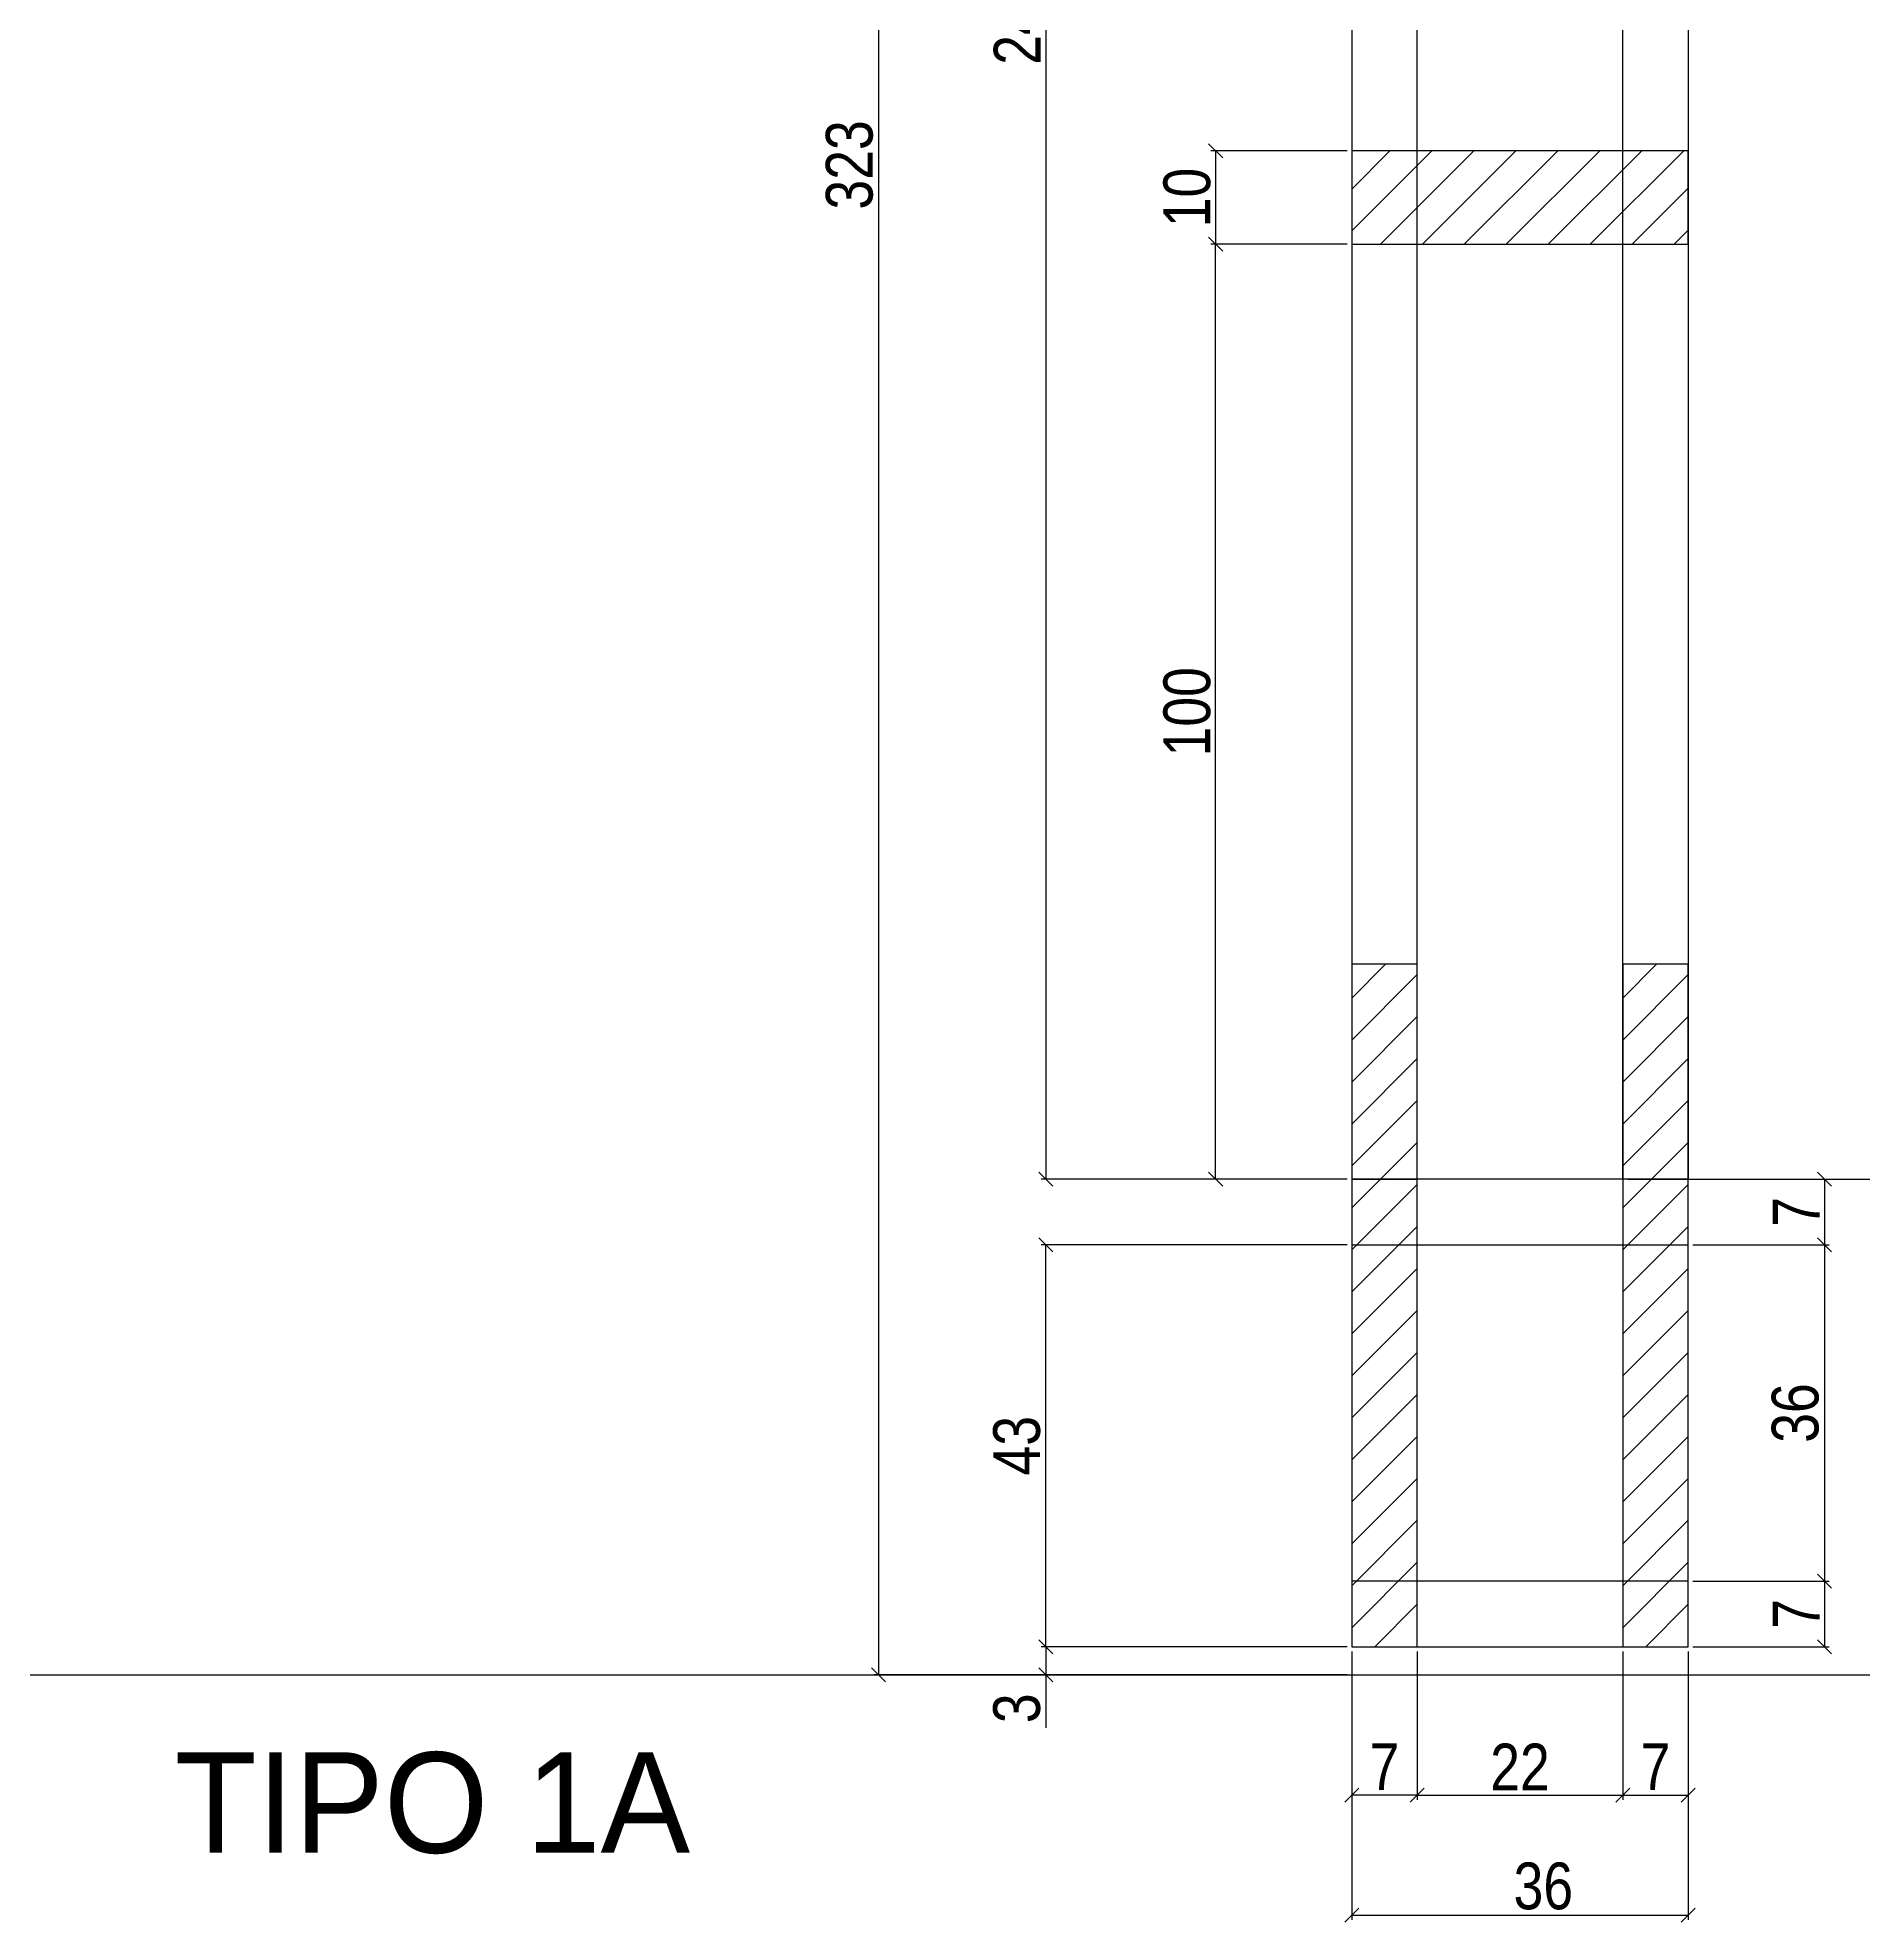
# Model space of a CAD drawing. Header units: millimetres. Extents: x 4248 to 7961, y 1155 to 5765.
# Drawn here: x 4761.3 to 5151.6, y 3462 to 3865.1 of the extents above; entities that cross this region are included whole.
import ezdxf

# ---------------------------------------------------------------- set-up
doc = ezdxf.new("R2010")
doc.units = ezdxf.units.MM
for name, color, linetype in [('1', 1, 'Continuous'), ('COTA', 241, 'Continuous'), ('Painéis', 200, 'Continuous'), ('SARR_7x7', 40, 'Continuous')]:
    doc.layers.add(name, color=color, linetype=linetype)
doc.styles.add('COTA TECNICA 2X', font='techl___.ttf', dxfattribs={"height": 10})
doc.styles.add('ROMAS860', font='ROMAS860.SHX', dxfattribs={"height": 8.5})
doc.dimstyles.new('SECAO', dxfattribs={"dimscale": 0.333333, "dimtxt": 5, "dimasz": 9, "dimexe": 3, "dimexo": 3, "dimgap": 3, "dimtad": 1, "dimdec": 1, "dimlfac": 0.5, "dimzin": 12, "dimdsep": 46, "dimtxsty": 'COTA TECNICA 2X', "dimblk1": 'OBLIQUE', "dimblk2": 'OBLIQUE', "dimsah": 1, "dimcen": 0.9, "dimclrd": 4, "dimclre": 4, "dimclrt": 240, "dimadec": 1, "dimazin": 3, "dimtfac": 1, "dimtdec": 1, "dimtmove": 0, "dimatfit": 3, "dimfxl": 1, "dimtolj": 1, "dimtzin": 12, "dimarcsym": 0})

# ---------------------------------------------------------------- blocks, each defined once
blk = doc.blocks.new('_Oblique')
at = {"layer": '1', "color": 0, "lineweight": -2}
blk.add_line((-0.5, -0.5), (0.5, 0.5), dxfattribs=at)
blk = doc.blocks.new('*D54')
at = {"layer": 'COTA', "color": 4, "lineweight": -2, "transparency": 16777216}
for p, q in [((5041.36, 4116.86), (4975.96, 4116.86)), ((4976.96, 4116.86), (4976.96, 3620.91)), ((5041.36, 3620.91), (4975.96, 3620.91))]:
    blk.add_line(p, q, dxfattribs=at)
at = {"layer": 'Defpoints', "color": 0, "transparency": 16777216}
for p in [(5042.36, 4116.86), (4976.96, 3620.91), (5042.36, 3620.91)]:
    blk.add_point(p, dxfattribs=at)
at = {"layer": 'COTA', "color": 4, "lineweight": -2, "transparency": 16777216, "xscale": 3, "yscale": 3, "zscale": 3}
for p, rotation in [((4976.96, 4116.86), 90), ((4976.96, 3620.91), 270)]:
    blk.add_blockref('_Oblique', p, dxfattribs=dict(at, rotation=rotation))
at = {"layer": 'COTA', "color": 240, "transparency": 16777216, "insert": (4970.86, 3868.88), "char_height": 10, "attachment_point": 5, "rotation": 90, "style": 'COTA TECNICA 2X'}
blk.add_mtext('\\A1;248', dxfattribs=at)
blk = doc.blocks.new('*D55')
at = {"layer": 'COTA', "color": 4, "lineweight": -2, "transparency": 16777216}
for p, q in [((5042.36, 3519.91), (5042.36, 3462.45)), ((5114.36, 3519.91), (5114.36, 3462.45)), ((5042.36, 3463.45), (5114.36, 3463.45))]:
    blk.add_line(p, q, dxfattribs=at)
at = {"layer": 'Defpoints', "color": 0, "transparency": 16777216}
for p in [(5042.36, 3520.91), (5114.36, 3520.91), (5114.36, 3463.45)]:
    blk.add_point(p, dxfattribs=at)
at = {"layer": 'COTA', "color": 4, "lineweight": -2, "transparency": 16777216, "xscale": 3, "yscale": 3, "zscale": 3, "rotation": 180}
blk.add_blockref('_Oblique', (5042.36, 3463.45), dxfattribs=at)
at = {"layer": 'COTA', "color": 4, "lineweight": -2, "transparency": 16777216, "xscale": 3, "yscale": 3, "zscale": 3}
blk.add_blockref('_Oblique', (5114.36, 3463.45), dxfattribs=at)
at = {"layer": 'COTA', "color": 240, "transparency": 16777216, "insert": (5083.36, 3469.67), "char_height": 10, "attachment_point": 5, "style": 'COTA TECNICA 2X'}
blk.add_mtext('\\A1;36', dxfattribs=at)
blk = doc.blocks.new('*D56')
at = {"layer": 'COTA', "color": 4, "lineweight": -2, "transparency": 16777216}
for p, q in [((5056.36, 3519.91), (5056.36, 3488.17)), ((5100.36, 3519.91), (5100.36, 3488.17)), ((5056.36, 3489.17), (5100.36, 3489.17))]:
    blk.add_line(p, q, dxfattribs=at)
at = {"layer": 'Defpoints', "color": 0, "transparency": 16777216}
for p in [(5056.36, 3520.91), (5100.36, 3520.91), (5100.36, 3489.17)]:
    blk.add_point(p, dxfattribs=at)
at = {"layer": 'COTA', "color": 4, "lineweight": -2, "transparency": 16777216, "xscale": 3, "yscale": 3, "zscale": 3, "rotation": 180}
blk.add_blockref('_Oblique', (5056.36, 3489.17), dxfattribs=at)
at = {"layer": 'COTA', "color": 4, "lineweight": -2, "transparency": 16777216, "xscale": 3, "yscale": 3, "zscale": 3}
blk.add_blockref('_Oblique', (5100.36, 3489.17), dxfattribs=at)
at = {"layer": 'COTA', "color": 240, "transparency": 16777216, "insert": (5078.36, 3495.17), "char_height": 10, "attachment_point": 5, "style": 'COTA TECNICA 2X'}
blk.add_mtext('\\A1;22', dxfattribs=at)
blk = doc.blocks.new('*D57')
at = {"layer": 'COTA', "color": 4, "lineweight": -2, "transparency": 16777216}
blk.add_line((5100.36, 3489.17), (5114.36, 3489.17), dxfattribs=at)
at = {"layer": 'Defpoints', "color": 0, "transparency": 16777216}
for p in [(5100.36, 3489.17), (5114.36, 3489.17), (5114.36, 3489.17)]:
    blk.add_point(p, dxfattribs=at)
at = {"layer": 'COTA', "color": 4, "lineweight": -2, "transparency": 16777216, "xscale": 3, "yscale": 3, "zscale": 3, "rotation": 180}
blk.add_blockref('_Oblique', (5100.36, 3489.17), dxfattribs=at)
at = {"layer": 'COTA', "color": 4, "lineweight": -2, "transparency": 16777216, "xscale": 3, "yscale": 3, "zscale": 3}
blk.add_blockref('_Oblique', (5114.36, 3489.17), dxfattribs=at)
at = {"layer": 'COTA', "color": 240, "transparency": 16777216, "insert": (5107.36, 3495.24), "char_height": 10, "attachment_point": 5, "style": 'COTA TECNICA 2X'}
blk.add_mtext('\\A1;7', dxfattribs=at)
blk = doc.blocks.new('*D58')
at = {"layer": 'COTA', "color": 4, "lineweight": -2, "transparency": 16777216}
blk.add_line((5056.36, 3489.17), (5042.36, 3489.17), dxfattribs=at)
at = {"layer": 'Defpoints', "color": 0, "transparency": 16777216}
for p in [(5042.36, 3489.17), (5042.36, 3489.17), (5056.36, 3489.17)]:
    blk.add_point(p, dxfattribs=at)
at = {"layer": 'COTA', "color": 4, "lineweight": -2, "transparency": 16777216, "xscale": 3, "yscale": 3, "zscale": 3, "rotation": 180}
blk.add_blockref('_Oblique', (5042.36, 3489.17), dxfattribs=at)
at = {"layer": 'COTA', "color": 4, "lineweight": -2, "transparency": 16777216, "xscale": 3, "yscale": 3, "zscale": 3}
blk.add_blockref('_Oblique', (5056.36, 3489.17), dxfattribs=at)
at = {"layer": 'COTA', "color": 240, "transparency": 16777216, "insert": (5049.36, 3495.24), "char_height": 10, "attachment_point": 5, "style": 'COTA TECNICA 2X'}
blk.add_mtext('\\A1;7', dxfattribs=at)
blk = doc.blocks.new('*D59')
at = {"layer": 'COTA', "color": 4, "lineweight": -2, "transparency": 16777216}
for p, q in [((5041.36, 3840.93), (5012.26, 3840.93)), ((5013.26, 3840.93), (5013.26, 3820.93)), ((5041.36, 3820.93), (5012.26, 3820.93))]:
    blk.add_line(p, q, dxfattribs=at)
at = {"layer": 'Defpoints', "color": 0, "transparency": 16777216}
for p in [(5042.36, 3840.93), (5013.26, 3820.93), (5042.36, 3820.93)]:
    blk.add_point(p, dxfattribs=at)
at = {"layer": 'COTA', "color": 4, "lineweight": -2, "transparency": 16777216, "xscale": 3, "yscale": 3, "zscale": 3}
for p, rotation in [((5013.26, 3840.93), 90), ((5013.26, 3820.93), 270)]:
    blk.add_blockref('_Oblique', p, dxfattribs=dict(at, rotation=rotation))
at = {"layer": 'COTA', "color": 240, "transparency": 16777216, "insert": (5007.16, 3830.93), "char_height": 10, "attachment_point": 5, "rotation": 90, "style": 'COTA TECNICA 2X'}
blk.add_mtext('\\A1;10', dxfattribs=at)
blk = doc.blocks.new('*D62')
at = {"layer": 'COTA', "color": 4, "lineweight": -2, "transparency": 16777216}
for p, q in [((4996.76, 4160.91), (4940.16, 4160.91)), ((4941.16, 4160.91), (4941.16, 3514.91)), ((5041.36, 3514.91), (4940.16, 3514.91))]:
    blk.add_line(p, q, dxfattribs=at)
at = {"layer": 'Defpoints', "color": 0, "transparency": 16777216}
for p in [(4997.76, 4160.91), (4941.16, 3514.91), (5042.36, 3514.91)]:
    blk.add_point(p, dxfattribs=at)
at = {"layer": 'COTA', "color": 4, "lineweight": -2, "transparency": 16777216, "xscale": 3, "yscale": 3, "zscale": 3}
for p, rotation in [((4941.16, 4160.91), 90), ((4941.16, 3514.91), 270)]:
    blk.add_blockref('_Oblique', p, dxfattribs=dict(at, rotation=rotation))
at = {"layer": 'COTA', "color": 240, "transparency": 16777216, "insert": (4934.94, 3837.91), "char_height": 10, "attachment_point": 5, "rotation": 90, "style": 'COTA TECNICA 2X'}
blk.add_mtext('\\A1;323', dxfattribs=at)
blk = doc.blocks.new('*D63')
at = {"layer": 'COTA', "color": 4, "lineweight": -2, "transparency": 16777216}
for p, q in [((5041.36, 3520.91), (4975.96, 3520.91)), ((4976.96, 3520.91), (4976.96, 3514.91)), ((5041.36, 3514.91), (4975.96, 3514.91)), ((4976.96, 3514.91), (4976.96, 3503.58))]:
    blk.add_line(p, q, dxfattribs=at)
at = {"layer": 'Defpoints', "color": 0, "transparency": 16777216}
for p in [(5042.36, 3520.91), (4976.96, 3514.91), (5042.36, 3514.91)]:
    blk.add_point(p, dxfattribs=at)
at = {"layer": 'COTA', "color": 4, "lineweight": -2, "transparency": 16777216, "xscale": 3, "yscale": 3, "zscale": 3}
for p, rotation in [((4976.96, 3520.91), 90), ((4976.96, 3514.91), 270)]:
    blk.add_blockref('_Oblique', p, dxfattribs=dict(at, rotation=rotation))
at = {"layer": 'COTA', "color": 240, "transparency": 16777216, "insert": (4970.74, 3507.74), "char_height": 10, "attachment_point": 5, "rotation": 90, "style": 'COTA TECNICA 2X'}
blk.add_mtext('\\A1;3', dxfattribs=at)
blk = doc.blocks.new('*D66')
at = {"layer": 'COTA', "color": 4, "lineweight": -2, "transparency": 16777216}
for p, q in [((5041.36, 3820.93), (5012.26, 3820.93)), ((5013.26, 3620.91), (5013.26, 3820.93)), ((5040.36, 3620.91), (5012.26, 3620.91))]:
    blk.add_line(p, q, dxfattribs=at)
at = {"layer": 'Defpoints', "color": 0, "transparency": 16777216}
for p in [(5013.26, 3820.93), (5042.36, 3820.93), (5041.36, 3620.91)]:
    blk.add_point(p, dxfattribs=at)
at = {"layer": 'COTA', "color": 4, "lineweight": -2, "transparency": 16777216, "xscale": 3, "yscale": 3, "zscale": 3}
for p, rotation in [((5013.26, 3820.93), 90), ((5013.26, 3620.91), 270)]:
    blk.add_blockref('_Oblique', p, dxfattribs=dict(at, rotation=rotation))
at = {"layer": 'COTA', "color": 240, "transparency": 16777216, "insert": (5007.16, 3720.92), "char_height": 10, "attachment_point": 5, "rotation": 90, "style": 'COTA TECNICA 2X'}
blk.add_mtext('\\A1;100', dxfattribs=at)
blk = doc.blocks.new('*D67')
at = {"layer": 'COTA', "color": 4, "lineweight": -2, "transparency": 16777216}
for p, q in [((5116.36, 4154.88), (5212.08, 4154.88)), ((5211.08, 4154.88), (5211.08, 3620.91)), ((5116.36, 3620.91), (5212.08, 3620.91))]:
    blk.add_line(p, q, dxfattribs=at)
at = {"layer": 'Defpoints', "color": 0, "transparency": 16777216}
for p in [(5115.36, 4154.88), (5115.36, 3620.91), (5211.08, 3620.91)]:
    blk.add_point(p, dxfattribs=at)
at = {"layer": 'COTA', "color": 4, "lineweight": -2, "transparency": 16777216, "xscale": 3, "yscale": 3, "zscale": 3}
for p, rotation in [((5211.08, 4154.88), 90), ((5211.08, 3620.91), 270)]:
    blk.add_blockref('_Oblique', p, dxfattribs=dict(at, rotation=rotation))
at = {"layer": 'COTA', "color": 240, "transparency": 16777216, "insert": (5204.98, 3887.9), "char_height": 10, "attachment_point": 5, "rotation": 90, "style": 'COTA TECNICA 2X'}
blk.add_mtext('\\A1;267', dxfattribs=at)
blk = doc.blocks.new('*D68')
at = {"layer": 'COTA', "color": 4, "lineweight": -2, "transparency": 16777216}
for p, q in [((5101.36, 3620.91), (5144.51, 3620.91)), ((5143.51, 3620.91), (5143.51, 3606.91)), ((5119.42, 3606.91), (5144.51, 3606.91))]:
    blk.add_line(p, q, dxfattribs=at)
at = {"layer": 'Defpoints', "color": 0, "transparency": 16777216}
for p in [(5100.36, 3620.91), (5118.42, 3606.91), (5143.51, 3606.91)]:
    blk.add_point(p, dxfattribs=at)
at = {"layer": 'COTA', "color": 4, "lineweight": -2, "transparency": 16777216, "xscale": 3, "yscale": 3, "zscale": 3}
for p, rotation in [((5143.51, 3620.91), 90), ((5143.51, 3606.91), 270)]:
    blk.add_blockref('_Oblique', p, dxfattribs=dict(at, rotation=rotation))
at = {"layer": 'COTA', "color": 240, "transparency": 16777216, "insert": (5137.44, 3613.91), "char_height": 10, "attachment_point": 5, "rotation": 90, "style": 'COTA TECNICA 2X'}
blk.add_mtext('\\A1;7', dxfattribs=at)
blk = doc.blocks.new('*D1132')
at = {"layer": 'COTA', "color": 4, "lineweight": -2, "transparency": 16777216}
for p, q in [((5041.36, 3606.91), (4975.96, 3606.91)), ((4976.96, 3520.91), (4976.96, 3606.91)), ((5041.36, 3520.91), (4975.96, 3520.91))]:
    blk.add_line(p, q, dxfattribs=at)
at = {"layer": 'Defpoints', "color": 0, "transparency": 16777216}
for p in [(4976.96, 3606.91), (5042.36, 3606.91), (5042.36, 3520.91)]:
    blk.add_point(p, dxfattribs=at)
at = {"layer": 'COTA', "color": 4, "lineweight": -2, "transparency": 16777216, "xscale": 3, "yscale": 3, "zscale": 3}
for p, rotation in [((4976.96, 3606.91), 90), ((4976.96, 3520.91), 270)]:
    blk.add_blockref('_Oblique', p, dxfattribs=dict(at, rotation=rotation))
at = {"layer": 'COTA', "color": 240, "transparency": 16777216, "insert": (4970.74, 3563.91), "char_height": 10, "attachment_point": 5, "rotation": 90, "style": 'COTA TECNICA 2X'}
blk.add_mtext('\\A1;43', dxfattribs=at)
blk = doc.blocks.new('*D1133')
at = {"layer": 'COTA', "color": 4, "lineweight": -2, "transparency": 16777216}
for p, q in [((5115.36, 3606.91), (5144.51, 3606.91)), ((5143.51, 3606.91), (5143.51, 3534.91)), ((5115.36, 3534.91), (5144.51, 3534.91))]:
    blk.add_line(p, q, dxfattribs=at)
at = {"layer": 'Defpoints', "color": 0, "transparency": 16777216}
for p in [(5114.36, 3606.91), (5114.36, 3534.91), (5143.51, 3534.91)]:
    blk.add_point(p, dxfattribs=at)
at = {"layer": 'COTA', "color": 4, "lineweight": -2, "transparency": 16777216, "xscale": 3, "yscale": 3, "zscale": 3}
for p, rotation in [((5143.51, 3606.91), 90), ((5143.51, 3534.91), 270)]:
    blk.add_blockref('_Oblique', p, dxfattribs=dict(at, rotation=rotation))
at = {"layer": 'COTA', "color": 240, "transparency": 16777216, "insert": (5137.29, 3570.91), "char_height": 10, "attachment_point": 5, "rotation": 90, "style": 'COTA TECNICA 2X'}
blk.add_mtext('\\A1;36', dxfattribs=at)
blk = doc.blocks.new('*D1134')
at = {"layer": 'COTA', "color": 4, "lineweight": -2, "transparency": 16777216}
for p, q in [((5115.36, 3534.91), (5144.51, 3534.91)), ((5143.51, 3534.91), (5143.51, 3520.91)), ((5115.36, 3520.91), (5144.51, 3520.91))]:
    blk.add_line(p, q, dxfattribs=at)
at = {"layer": 'Defpoints', "color": 0, "transparency": 16777216}
for p in [(5114.36, 3534.91), (5114.36, 3520.91), (5143.51, 3520.91)]:
    blk.add_point(p, dxfattribs=at)
at = {"layer": 'COTA', "color": 4, "lineweight": -2, "transparency": 16777216, "xscale": 3, "yscale": 3, "zscale": 3}
for p, rotation in [((5143.51, 3534.91), 90), ((5143.51, 3520.91), 270)]:
    blk.add_blockref('_Oblique', p, dxfattribs=dict(at, rotation=rotation))
at = {"layer": 'COTA', "color": 240, "transparency": 16777216, "insert": (5137.44, 3527.91), "char_height": 10, "attachment_point": 5, "rotation": 90, "style": 'COTA TECNICA 2X'}
blk.add_mtext('\\A1;7', dxfattribs=at)

msp = doc.modelspace()

# ---------------------------------------------------------------- hatches: boundary and pattern name
at = {"layer": 'COTA'}
h = msp.add_hatch(dxfattribs=at)
h.set_pattern_fill('ANSI31', color=256, scale=2, style=0)
h.set_pattern_definition([(45, (-18539.487, -194280.371), (-4.49012806, 4.49012806), [])])
h.paths.add_polyline_path([(5114.36, 3820.93), (5114.36, 3840.93), (5042.36, 3840.93), (5042.36, 3820.93)])
h = msp.add_hatch(dxfattribs=at)
h.set_pattern_fill('ANSI31', color=256, scale=2, style=0)
h.set_pattern_definition([(45, (-14801.854, -2202.282), (-4.490128, 4.490128), [])])
h.paths.add_polyline_path([(5042.36, 3520.91), (5056.36, 3520.91), (5056.36, 3666.91), (5042.36, 3666.91)])
h = msp.add_hatch(dxfattribs=at)
h.set_pattern_fill('ANSI31', color=256, scale=2, style=0)
h.set_pattern_definition([(45, (-14743.854, -2202.282), (-4.490128, 4.490128), [])])
h.paths.add_polyline_path([(5100.36, 3520.91), (5114.36, 3520.91), (5114.36, 3666.91), (5100.36, 3666.91)])

# ---------------------------------------------------------------- linework, layer by layer
at = {"layer": 'COTA', "color": 1}
msp.add_line((4247.57, 3514.91), (7744.04, 3514.91), dxfattribs=at)
at = {"layer": 'Painéis'}
msp.add_lwpolyline([(5042.36, 3820.93), (5114.36, 3820.93), (5114.36, 3840.93), (5042.36, 3840.93), (5042.36, 3820.93)], dxfattribs=at)
for points in [[(5042.36, 3520.91), (5056.36, 3520.91), (5056.36, 3666.91), (5042.36, 3666.91)], [(5100.36, 3520.91), (5114.36, 3520.91), (5114.36, 3666.91), (5100.36, 3666.91)]]:
    msp.add_lwpolyline(points, close=True, dxfattribs=at)
at = {"layer": 'SARR_7x7', "linetype": 'Continuous'}
for points in [[(5114.36, 3620.91), (5100.36, 3620.91), (5100.36, 4154.88), (5114.36, 4154.88)], [(5042.36, 3620.91), (5056.36, 3620.91), (5056.36, 4116.86), (5042.36, 4116.86)]]:
    msp.add_lwpolyline(points, close=True, dxfattribs=at)
for points in [[(5064.36, 3606.91), (5114.36, 3606.91), (5114.36, 3620.91), (5042.36, 3620.91), (5042.36, 3606.91), (5064.36, 3606.91)], [(5064.36, 3520.91), (5114.36, 3520.91), (5114.36, 3534.91), (5042.36, 3534.91), (5042.36, 3520.91), (5064.36, 3520.91)]]:
    msp.add_lwpolyline(points, dxfattribs=at)

# ---------------------------------------------------------------- texts
at = {"layer": 'COTA', "color": 7, "style": 'ROMAS860'}
msp.add_text('TIPO 1A', height=21.505, dxfattribs=at).set_placement((4790.58, 3476.82))

# ---------------------------------------------------------------- dimensions: what is measured, and where the dimension line sits
at = {"layer": 'COTA', "color": 3}
for base, p1, p2, picture, middle in [((4941.16, 3514.91), (4997.76, 4160.91), (5042.36, 3514.91), '*D62', (4934.94, 3837.91)), ((5211.08, 3620.91), (5115.36, 4154.88), (5115.36, 3620.91), '*D67', (5204.98, 3887.9)), ((4976.96, 3620.91), (5042.36, 4116.86), (5042.36, 3620.91), '*D54', (4970.86, 3868.88)), ((5013.26, 3820.93), (5042.36, 3840.93), (5042.36, 3820.93), '*D59', (5007.16, 3830.93)), ((5013.26, 3820.93), (5041.36, 3620.91), (5042.36, 3820.93), '*D66', (5007.16, 3720.92)), ((5143.51, 3606.91), (5100.36, 3620.91), (5118.42, 3606.91), '*D68', (5137.44, 3613.91)), ((4976.96, 3606.91), (5042.36, 3520.91), (5042.36, 3606.91), '*D1132', (4970.74, 3563.91)), ((5143.51, 3534.91), (5114.36, 3606.91), (5114.36, 3534.91), '*D1133', (5137.29, 3570.91)), ((5143.51, 3520.91), (5114.36, 3534.91), (5114.36, 3520.91), '*D1134', (5137.44, 3527.91))]:
    dim = msp.add_linear_dim(base=base, p1=p1, p2=p2, angle=90, dimstyle='SECAO', dxfattribs=at)
    dim.commit()
    dim.dimension.update_dxf_attribs({"geometry": picture, "text_midpoint": middle})
dim = msp.add_linear_dim(base=(4976.96, 3514.91), p1=(5042.36, 3520.91), p2=(5042.36, 3514.91), angle=90, dimstyle='SECAO', dxfattribs=at)
dim.commit()
dim.dimension.update_dxf_attribs({"geometry": '*D63', "text_midpoint": (4976.96, 3507.74), "dimtype": 160})
for base, p1, p2, picture, middle in [((5114.36, 3463.45), (5042.36, 3520.91), (5114.36, 3520.91), '*D55', (5083.36, 3463.45)), ((5100.36, 3489.17), (5056.36, 3520.91), (5100.36, 3520.91), '*D56', (5078.36, 3489.17)), ((5114.36, 3489.17), (5100.36, 3489.17), (5114.36, 3489.17), '*D57', (5107.36, 3489.17))]:
    dim = msp.add_linear_dim(base=base, p1=p1, p2=p2, dimstyle='SECAO', dxfattribs=at)
    dim.commit()
    dim.dimension.update_dxf_attribs({"geometry": picture, "text_midpoint": middle, "dimtype": 160})
dim = msp.add_linear_dim(base=(5042.36, 3489.17), p1=(5056.36, 3489.17), p2=(5042.36, 3489.17), dimstyle='SECAO', dxfattribs=at)
dim.commit()
dim.dimension.update_dxf_attribs({"geometry": '*D58', "text_midpoint": (5049.36, 3495.24)})

doc.saveas('drawing.dxf')
